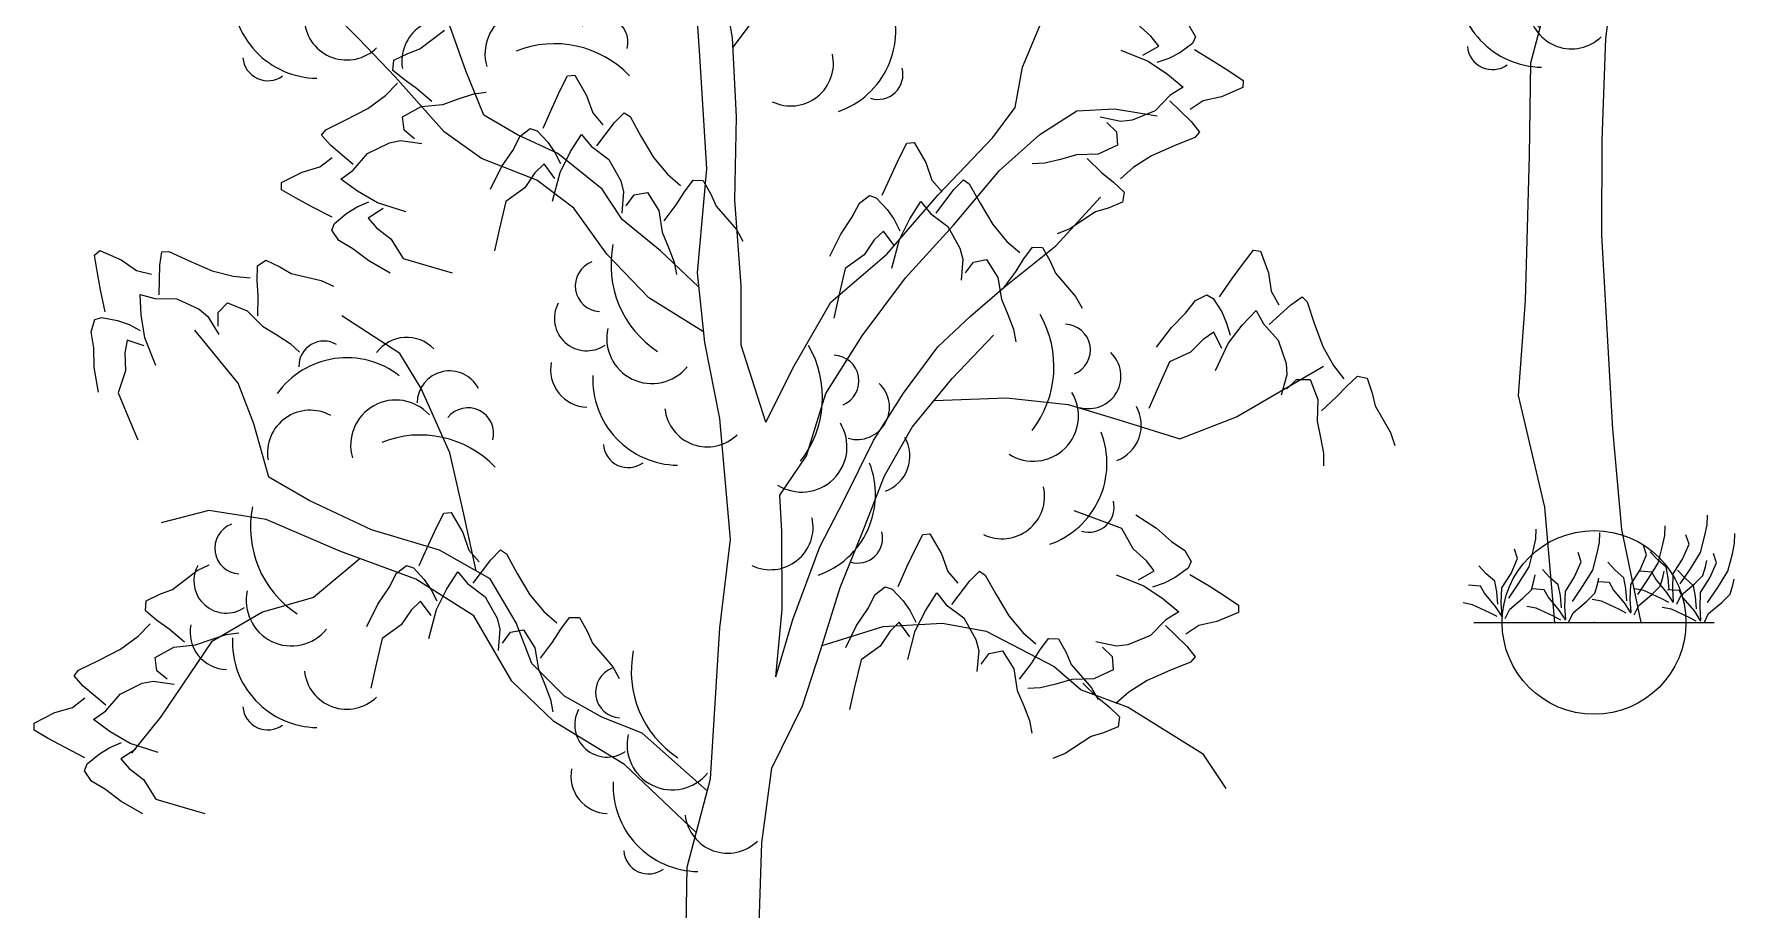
# Model space of a CAD drawing. Header units: millimetres. Extents: x 524954 to 526204, y 9523489 to 9524010.
# Drawn here: x 525717.576 to 525722.205, y 9523634.179 to 9523636.564 of the extents above; entities that cross this region are included whole.
import ezdxf

# ---------------------------------------------------------------- set-up
doc = ezdxf.new("R2010")
doc.units = ezdxf.units.MM
doc.header["$PDMODE"] = 32
doc.header["$PDSIZE"] = 0.5
doc.linetypes.add('ACAD_ISO12W100', pattern=[21, 12, -3, 0, -3, 0, -3])
for name, color, linetype in [('Arbre', 34, 'ACAD_ISO12W100'), ('TopoAlt', 3, 'Continuous'), ('TOPOJIS', 7, 'Continuous')]:
    doc.layers.add(name, color=color, linetype=linetype)
doc.styles.add('Simplex 1.0', font='Simplex.shx', dxfattribs={"width": 0.99, "height": 1})

# ---------------------------------------------------------------- blocks, each defined once
blk = doc.blocks.new('TCPOINT M')
at = {"color": 0}
blk.add_point((0, 0), dxfattribs=at)
at = {"layer": 'TopoAlt', "style": 'Simplex 1.0', "width": 0.99}
blk.add_attdef('ALT', (0.15, 0.15), '', height=1, dxfattribs=at)
blk = doc.blocks.new('v088')
at = {"linetype": 'Continuous'}
for p, q in [((-0.2742, 7.4626), (-0.3105, 8.0091)), ((-0.0959, 7.5596), (-0.1735, 7.9995)), ((-0.0934, 7.5087), (0.2621, 7.9837)), ((-2.1294, 7.5544), (-2.3581, 7.786)), ((1.4808, 7.3998), (1.617, 7.726)), ((-1.5474, 7.38), (-1.6531, 7.6763)), ((-1.9323, 7.3471), (-2.1294, 7.5544)), ((-0.0745, 7.1309), (-0.0959, 7.5596)), ((-0.2365, 6.8477), (-0.2742, 7.4626)), ((-1.6648, 7.048), (-1.9323, 7.3471)), ((-1.4491, 7.1395), (-1.5474, 7.38)), ((1.4418, 7.1813), (1.4808, 7.3998)), ((-1.2665, 7.0314), (-1.4491, 7.1395)), ((-0.0837, 6.6768), (-0.0745, 7.1309)), ((1.3209, 7.0171), (1.4418, 7.1813)), ((1.5755, 7.0348), (1.778, 7.1634)), ((1.778, 7.1634), (1.983, 7.1739)), ((1.983, 7.1739), (2.2139, 7.1352)), ((-1.4628, 6.9029), (-1.6648, 7.048)), ((-1.0467, 6.9303), (-1.2665, 7.0314)), ((1.0227, 6.7061), (1.3209, 7.0171)), ((1.3557, 6.8374), (1.5755, 7.0348)), ((-1.1618, 6.7848), (-1.4628, 6.9029)), ((-0.8063, 6.7363), (-1.0467, 6.9303)), ((-0.9597, 6.6336), (-1.1618, 6.7848)), ((-0.2869, 6.2807), (-0.2365, 6.8477)), ((1.107, 6.54), (1.3557, 6.8374)), ((-0.6972, 6.5707), (-0.8063, 6.7363)), ((-0.0491, 6.2111), (-0.0837, 6.6768)), ((0.7433, 6.3831), (1.0227, 6.7061)), ((1.6628, 6.4272), (1.906, 6.6935)), ((-0.7803, 6.3824), (-0.9597, 6.6336)), ((-0.4884, 6.4009), (-0.6972, 6.5707)), ((0.8455, 6.2546), (1.107, 6.54)), ((-0.2789, 6.2036), (-0.4884, 6.4009)), ((1.3814, 6.2037), (1.6628, 6.4272)), ((-0.5514, 6.1446), (-0.7803, 6.3824)), ((0.4379, 6.1217), (0.7433, 6.3831)), ((-0.2479, 5.9022), (-0.2869, 6.2807)), ((-0.0486, 5.8877), (-0.0491, 6.2111)), ((0.6096, 5.9388), (0.8455, 6.2546)), ((1.1982, 6.0444), (1.3814, 6.2037)), ((-0.2539, 5.9607), (-0.5514, 6.1446)), ((0.2399, 5.7756), (0.4379, 6.1217)), ((-1.9071, 5.8427), (-2.2223, 6.0475)), ((1.0213, 5.879), (1.1982, 6.0444)), ((-2.7868, 5.6812), (-3.0229, 5.9686)), ((0.4109, 5.6237), (0.6096, 5.9388)), ((1.0995, 5.7065), (1.3247, 5.9413)), ((-1.7911, 5.6523), (-1.9071, 5.8427)), ((-0.1646, 5.4873), (-0.2479, 5.9022)), ((0.0846, 5.4676), (-0.0486, 5.8877)), ((0.8338, 5.6263), (1.0213, 5.879)), ((0.0846, 5.4676), (0.2399, 5.7756)), ((2.6462, 5.4963), (3.1193, 5.7735)), ((-2.7013, 5.4591), (-2.7868, 5.6812)), ((-1.6346, 5.3011), (-1.7911, 5.6523)), ((0.8812, 5.4407), (1.0995, 5.7065)), ((0.3061, 5.2857), (0.4109, 5.6237)), ((0.6713, 5.3679), (0.8338, 5.6263)), ((1.0006, 5.5861), (1.394, 5.6007)), ((1.394, 5.6007), (1.7306, 5.5642)), ((1.7306, 5.5642), (1.9997, 5.4827)), ((-0.1073, 4.8293), (-0.1646, 5.4873)), ((1.9997, 5.4827), (2.3377, 5.3779)), ((2.3377, 5.3779), (2.6462, 5.4963)), ((-2.6206, 5.1685), (-2.7013, 5.4591)), ((0.7312, 5.1764), (0.8812, 5.4407)), ((-1.5592, 4.9668), (-1.6346, 5.3011)), ((0.1613, 5.0712), (0.3061, 5.2857)), ((0.5102, 5.0412), (0.6713, 5.3679)), ((-2.4003, 5.0425), (-2.6206, 5.1685)), ((0.6191, 4.888), (0.7312, 5.1764)), ((-2.0611, 4.8817), (-2.4003, 5.0425)), ((0.1717, 4.8724), (0.1613, 5.0712)), ((0.3786, 4.7897), (0.5102, 5.0412)), ((-2.9464, 4.9876), (-3.2062, 4.92)), ((-2.6344, 4.9381), (-2.9464, 4.9876)), ((-2.2328, 4.7662), (-2.6344, 4.9381)), ((-1.4917, 4.6586), (-1.5592, 4.9668)), ((-1.6919, 4.7713), (-2.0611, 4.8817)), ((-0.1657, 4.3492), (-0.1073, 4.8293)), ((0.1743, 4.4496), (0.1717, 4.8724)), ((0.489, 4.5681), (0.6191, 4.888)), ((-2.1227, 4.7254), (-2.3768, 4.5144)), ((-1.8192, 4.6131), (-2.2328, 4.7662)), ((-1.415, 4.6154), (-1.6919, 4.7713)), ((0.2314, 4.3948), (0.3786, 4.7897)), ((-1.5041, 4.4145), (-1.8192, 4.6131)), ((-1.2732, 4.3758), (-1.415, 4.6154)), ((0.3841, 4.2301), (0.489, 4.5681)), ((-2.3768, 4.5144), (-2.655, 4.434)), ((0.1384, 4.0819), (0.1743, 4.4496)), ((-2.655, 4.434), (-2.9315, 4.2727)), ((-1.2976, 4.0581), (-1.5041, 4.4145)), ((-1.1877, 4.1537), (-1.2732, 4.3758)), ((0.1384, 4.0819), (0.2314, 4.3948)), ((0.3911, 4.2526), (0.7235, 4.3553)), ((0.7235, 4.3553), (1.0465, 4.3745)), ((1.0465, 4.3745), (1.2838, 4.3297)), ((-2.9315, 4.2727), (-3.209, 3.8627)), ((-0.2169, 3.5272), (-0.1657, 4.3492)), ((1.2838, 4.3297), (1.6547, 4.1385)), ((0.2848, 3.9233), (0.3841, 4.2301)), ((-1.0099, 3.9771), (-1.1877, 4.1537)), ((1.6547, 4.1385), (1.8004, 4.0109)), ((-1.0692, 3.839), (-1.2976, 4.0581)), ((1.8004, 4.0109), (2.0573, 3.9168)), ((-0.8085, 3.8631), (-1.0099, 3.9771)), ((0.1177, 3.584), (0.2848, 3.9233)), ((2.0573, 3.9168), (2.4606, 3.664)), ((-3.209, 3.8627), (-3.3666, 3.6666)), ((-0.6849, 3.6045), (-1.0692, 3.839)), ((-0.589, 3.7744), (-0.8085, 3.8631)), ((-0.2343, 3.4611), (-0.589, 3.7744)), ((2.4606, 3.664), (2.589, 3.4739)), ((-0.2941, 3.234), (-0.6849, 3.6045)), ((-0.3436, 3.0457), (-0.2169, 3.5272)), ((0.064, 3.1786), (0.1177, 3.584)), ((0.0445, 2.6247), (0.064, 3.1786)), ((-0.3518, 2.5418), (-0.3436, 3.0457)), ((0.0429, 2.1085), (0.0445, 2.6247)), ((-0.3726, 1.7516), (-0.3518, 2.5418)), ((0.1022, 1.0525), (0.0429, 2.1085)), ((-0.4115, 1.2346), (-0.3726, 1.7516)), ((-0.2683, 0.6281), (-0.4115, 1.2346)), ((0.151, 0.5063), (0.1022, 1.0525)), ((-0.2127, 0), (-0.2683, 0.6281)), ((0.2565, 0), (0.151, 0.5063)), ((-0.6539, 0), (0.6539, 0))]:
    blk.add_line(p, q, dxfattribs=at)
at = {"color": 3, "linetype": 'Continuous'}
for p, q in [((-1.7972, 7.4997), (-1.6632, 7.6026)), ((2.1809, 7.5696), (2.1075, 7.6343)), ((2.3894, 7.6252), (2.424, 7.5657)), ((-1.8638, 7.4754), (-1.7972, 7.4997)), ((2.1373, 7.4666), (2.223, 7.5144)), ((2.223, 7.5144), (2.1809, 7.5696)), ((2.407, 7.5299), (2.337, 7.4793)), ((2.424, 7.5657), (2.407, 7.5299)), ((-1.9448, 7.3833), (-1.9404, 7.4382)), ((-1.9404, 7.4382), (-1.8638, 7.4754)), ((2.0162, 7.4937), (2.1664, 7.4338)), ((2.1664, 7.4338), (2.2711, 7.3633)), ((2.2772, 7.4485), (2.2132, 7.4252)), ((2.337, 7.4793), (2.2772, 7.4485)), ((2.4169, 7.4959), (2.521, 7.4331)), ((2.521, 7.4331), (2.6094, 7.377)), ((-1.985, 7.2461), (-1.9201, 7.3129)), ((-1.8839, 7.3331), (-1.9448, 7.3833)), ((-1.8154, 7.2839), (-1.8839, 7.3331)), ((-1.0336, 7.2746), (-0.9936, 7.3527)), ((-0.9936, 7.3527), (-0.9551, 7.3561)), ((-0.9551, 7.3561), (-0.8913, 7.2468)), ((2.2711, 7.3633), (2.3565, 7.2916)), ((2.6094, 7.377), (2.6819, 7.3276)), ((2.6819, 7.3276), (2.6805, 7.289)), ((-2.0805, 7.1754), (-1.985, 7.2461)), ((-1.7325, 7.2133), (-1.8154, 7.2839)), ((-1.6722, 7.1979), (-1.587, 7.2285)), ((-1.587, 7.2285), (-1.5051, 7.2548)), ((-1.5051, 7.2548), (-1.4365, 7.2638)), ((-1.0783, 7.18), (-1.0336, 7.2746)), ((-0.8913, 7.2468), (-0.8575, 7.1514)), ((2.286, 7.2486), (2.2028, 7.1624)), ((2.3565, 7.2916), (2.286, 7.2486)), ((2.5641, 7.2392), (2.4653, 7.2176)), ((2.6805, 7.289), (2.5641, 7.2392)), ((-2.2004, 7.1132), (-2.0805, 7.1754)), ((-1.8923, 7.1303), (-1.791, 7.1862)), ((-1.8828, 7.0578), (-1.8923, 7.1303)), ((-1.791, 7.1862), (-1.6722, 7.1979)), ((-1.1277, 7.0688), (-1.0783, 7.18)), ((-0.8575, 7.1514), (-0.8023, 7.0875)), ((-0.7381, 7.0997), (-0.6855, 7.1528)), ((-0.6855, 7.1528), (-0.654, 7.1313)), ((-0.654, 7.1313), (-0.5947, 7.0251)), ((2.0176, 7.1045), (1.9044, 7.1282)), ((2.2028, 7.1624), (2.0788, 7.1122)), ((2.2841, 7.2177), (2.3991, 7.1055)), ((2.4653, 7.2176), (2.395, 7.1707)), ((-2.333, 7.0298), (-2.3098, 7.06)), ((-2.3098, 7.06), (-2.2004, 7.1132)), ((-1.8262, 7.0109), (-1.8828, 7.0578)), ((-1.2526, 7.0255), (-1.1978, 7.0672)), ((-1.1978, 7.0672), (-1.1602, 7.0548)), ((-1.1602, 7.0548), (-1.1012, 6.9916)), ((-0.8351, 6.9716), (-0.7381, 7.0997)), ((1.9408, 7.0996), (1.9941, 7.049)), ((1.9941, 7.049), (1.9988, 6.9761)), ((2.0788, 7.1122), (2.0176, 7.1045)), ((2.3991, 7.1055), (2.4452, 7.0467)), ((2.4452, 7.0467), (2.4201, 7.0181)), ((-2.283, 6.9743), (-2.333, 7.0298)), ((-2.1607, 6.8701), (-2.283, 6.9743)), ((-2.0833, 6.9307), (-1.963, 6.9891)), ((-1.963, 6.9891), (-1.9025, 7.0009)), ((-1.9025, 7.0009), (-1.7879, 6.9849)), ((-1.3538, 6.8575), (-1.2925, 6.9474)), ((-1.2925, 6.9474), (-1.2526, 7.0255)), ((-1.1012, 6.9916), (-1.0633, 6.9361)), ((-0.978, 6.9406), (-0.9175, 7.0343)), ((-0.9175, 7.0343), (-0.8661, 6.9697)), ((-0.8661, 6.9697), (-0.7702, 6.8978)), ((-0.5947, 7.0251), (-0.5257, 6.909)), ((0.8128, 6.9092), (0.8527, 6.9872)), ((0.8527, 6.9872), (0.8913, 6.9906)), ((0.8913, 6.9906), (0.9551, 6.8814)), ((1.9988, 6.9761), (1.8939, 6.9271)), ((2.3073, 6.9725), (2.1835, 6.9184)), ((2.4201, 7.0181), (2.3073, 6.9725)), ((-2.4387, 6.8298), (-2.3415, 6.858)), ((-2.3415, 6.858), (-2.2745, 6.9095)), ((-2.1606, 6.8391), (-2.0833, 6.9307)), ((-1.413, 6.7366), (-1.3538, 6.8575)), ((-1.122, 6.8741), (-1.1715, 6.8255)), ((-1.0639, 6.7951), (-1.122, 6.8741)), ((-1.0633, 6.9361), (-1.0322, 6.8755)), ((-1.0349, 6.828), (-0.978, 6.9406)), ((-0.7702, 6.8978), (-0.705, 6.781)), ((-0.5257, 6.909), (-0.4496, 6.8178)), ((0.7681, 6.8145), (0.8128, 6.9092)), ((0.9551, 6.8814), (0.9888, 6.786)), ((1.6041, 6.8779), (1.535, 6.8736)), ((1.6876, 6.8986), (1.6041, 6.8779)), ((1.7747, 6.9234), (1.6876, 6.8986)), ((1.8939, 6.9271), (1.7747, 6.9234)), ((1.8337, 6.904), (1.9118, 6.828)), ((2.0835, 6.8543), (2.0142, 6.7921)), ((2.1835, 6.9184), (2.0835, 6.8543)), ((-2.5514, 6.7723), (-2.4387, 6.8298)), ((-2.5502, 6.7337), (-2.5514, 6.7723)), ((-2.228, 6.7914), (-2.1606, 6.8391)), ((-2.1379, 6.7256), (-2.228, 6.7914)), ((-1.1715, 6.8255), (-1.2266, 6.7446)), ((-1.0757, 6.6715), (-1.0349, 6.828)), ((-0.705, 6.781), (-0.6897, 6.7213)), ((-0.4496, 6.8178), (-0.3793, 6.7567)), ((-0.357, 6.7218), (-0.3104, 6.7855)), ((-0.3104, 6.7855), (-0.2553, 6.7842)), ((-0.2553, 6.7842), (-0.2138, 6.7099)), ((0.7187, 6.7034), (0.7681, 6.8145)), ((0.9888, 6.786), (1.0441, 6.7221)), ((1.1083, 6.7343), (1.1609, 6.7873)), ((1.1609, 6.7873), (1.1923, 6.7659)), ((1.1923, 6.7659), (1.2517, 6.6597)), ((1.9118, 6.828), (1.9768, 6.7743)), ((1.9768, 6.7743), (2.0342, 6.7201)), ((-2.4746, 6.6893), (-2.5502, 6.7337)), ((-2.3827, 6.6392), (-2.4746, 6.6893)), ((-2.1384, 6.6402), (-2.076, 6.6678)), ((-2.0288, 6.6624), (-2.1379, 6.7256)), ((-1.3299, 6.6702), (-1.3669, 6.5144)), ((-1.2266, 6.7446), (-1.3299, 6.6702)), ((-0.6897, 6.7213), (-0.6991, 6.6059)), ((-0.6753, 6.6457), (-0.6318, 6.7049)), ((-0.6318, 6.7049), (-0.56, 6.7185)), ((-0.56, 6.7185), (-0.4983, 6.6206)), ((-0.4022, 6.6506), (-0.357, 6.7218)), ((-0.2138, 6.7099), (-0.1857, 6.6447)), ((0.5938, 6.6601), (0.6485, 6.7018)), ((0.6485, 6.7018), (0.6861, 6.6893)), ((0.6861, 6.6893), (0.7451, 6.6262)), ((0.8684, 6.5752), (0.9289, 6.6689)), ((0.9289, 6.6689), (0.9803, 6.6043)), ((1.0112, 6.6062), (1.1083, 6.7343)), ((2.0261, 6.6656), (1.9472, 6.6337)), ((2.0342, 6.7201), (2.0261, 6.6656)), ((-2.2745, 6.5836), (-2.3827, 6.6392)), ((-2.2624, 6.5503), (-2.1959, 6.6055)), ((-2.1959, 6.6055), (-2.1384, 6.6402)), ((-1.9976, 6.6315), (-2.0798, 6.5781)), ((-2.0798, 6.5781), (-2.0342, 6.5259)), ((-1.8748, 6.6127), (-2.0288, 6.6624)), ((-0.4983, 6.6206), (-0.4798, 6.5027)), ((-0.4679, 6.5637), (-0.4022, 6.6506)), ((-0.1857, 6.6447), (-0.0753, 6.5169)), ((0.4926, 6.4921), (0.5538, 6.582)), ((0.5538, 6.582), (0.5938, 6.6601)), ((0.7451, 6.6262), (0.7831, 6.5707)), ((0.8114, 6.4626), (0.8684, 6.5752)), ((0.9803, 6.6043), (1.0762, 6.5324)), ((1.2517, 6.6597), (1.3207, 6.5436)), ((1.879, 6.6139), (1.7385, 6.5203)), ((1.9472, 6.6337), (1.879, 6.6139)), ((-2.2769, 6.5134), (-2.2624, 6.5503)), ((-2.2384, 6.4564), (-2.2769, 6.5134)), ((-2.0342, 6.5259), (-1.9565, 6.4662)), ((-1.3669, 6.5144), (-1.3922, 6.3999)), ((-0.4798, 6.5027), (-0.4444, 6.4194)), ((-0.0753, 6.5169), (-0.0397, 6.4532)), ((0.4333, 6.3712), (0.4926, 6.4921)), ((0.7244, 6.5087), (0.6749, 6.4601)), ((0.7824, 6.4297), (0.7244, 6.5087)), ((0.7831, 6.5707), (0.8142, 6.5101)), ((1.0762, 6.5324), (1.1414, 6.4156)), ((1.3207, 6.5436), (1.3968, 6.4523)), ((1.7385, 6.5203), (1.6708, 6.4929)), ((-3.5682, 6.3771), (-3.539, 6.4025)), ((-3.539, 6.4025), (-3.4232, 6.3514)), ((-3.2129, 6.3221), (-3.2014, 6.3959)), ((-3.2014, 6.3959), (-3.1633, 6.397)), ((-3.1633, 6.397), (-3.053, 6.3458)), ((-2.1628, 6.412), (-2.2384, 6.4564)), ((-2.0765, 6.3457), (-2.1628, 6.412)), ((-1.9565, 6.4662), (-1.8881, 6.3588)), ((-0.4444, 6.4194), (-0.4135, 6.3391)), ((0.6749, 6.4601), (0.6198, 6.3792)), ((0.7707, 6.306), (0.8114, 6.4626)), ((1.1414, 6.4156), (1.1567, 6.3559)), ((1.3968, 6.4523), (1.4671, 6.3913)), ((1.4894, 6.3564), (1.536, 6.4201)), ((1.536, 6.4201), (1.5911, 6.4188)), ((1.5911, 6.4188), (1.6326, 6.3444)), ((2.6849, 6.3343), (2.7388, 6.4036)), ((2.7388, 6.4036), (2.7772, 6.3997)), ((2.7772, 6.3997), (2.8196, 6.2805)), ((-3.5548, 6.2904), (-3.5682, 6.3771)), ((-3.4232, 6.3514), (-3.3399, 6.2939)), ((-3.2164, 6.1615), (-3.2129, 6.3221)), ((-3.053, 6.3458), (-2.929, 6.2922)), ((-2.6826, 6.2395), (-2.6821, 6.3185)), ((-2.6821, 6.3185), (-2.6368, 6.3497)), ((-2.6368, 6.3497), (-2.5596, 6.3138)), ((-2.5596, 6.3138), (-2.4986, 6.2775)), ((-1.9592, 6.2797), (-2.0765, 6.3457)), ((-1.8881, 6.3588), (-1.7347, 6.313)), ((-1.7347, 6.313), (-1.6219, 6.2812)), ((-0.4135, 6.3391), (-0.4006, 6.2711)), ((0.5164, 6.3047), (0.4795, 6.1489)), ((0.6198, 6.3792), (0.5164, 6.3047)), ((1.1567, 6.3559), (1.1472, 6.2405)), ((1.171, 6.2803), (1.2146, 6.3394)), ((1.2146, 6.3394), (1.2864, 6.3531)), ((1.2864, 6.3531), (1.3481, 6.2552)), ((1.4442, 6.2852), (1.4894, 6.3564)), ((1.6326, 6.3444), (1.6606, 6.2793)), ((2.6234, 6.2497), (2.6849, 6.3343)), ((-3.5355, 6.1876), (-3.5548, 6.2904)), ((-3.3399, 6.2939), (-3.2577, 6.2746)), ((-2.929, 6.2922), (-2.8139, 6.2629)), ((-2.8139, 6.2629), (-2.7211, 6.2547)), ((-2.6774, 6.1553), (-2.6826, 6.2395)), ((-2.4986, 6.2775), (-2.3343, 6.2387)), ((-2.3343, 6.2387), (-2.2681, 6.208)), ((1.3481, 6.2552), (1.3665, 6.1373)), ((1.3784, 6.1983), (1.4442, 6.2852)), ((1.6606, 6.2793), (1.771, 6.1515)), ((2.5541, 6.1497), (2.6234, 6.2497)), ((2.8196, 6.2805), (2.8349, 6.1805)), ((-3.5103, 6.0686), (-3.5355, 6.1876)), ((-3.3198, 6.1639), (-3.2403, 6.1417)), ((-3.3139, 6.0525), (-3.3198, 6.1639)), ((-3.2403, 6.1417), (-3.1205, 6.1398)), ((-3.1205, 6.1398), (-2.9991, 6.0834)), ((-2.8952, 6.0647), (-2.845, 6.1178)), ((-2.845, 6.1178), (-2.7377, 6.0747)), ((-2.6797, 6.0464), (-2.6774, 6.1553)), ((0.4795, 6.1489), (0.4542, 6.0345)), ((1.3665, 6.1373), (1.4019, 6.054)), ((1.771, 6.1515), (1.8066, 6.0878)), ((2.3695, 6.0612), (2.4234, 6.1305)), ((2.4234, 6.1305), (2.4849, 6.1612)), ((2.4849, 6.1612), (2.5195, 6.142)), ((2.5195, 6.142), (2.5657, 6.0689)), ((2.8349, 6.1805), (2.8773, 6.1074)), ((2.9427, 6.1074), (3.0042, 6.1497)), ((3.0042, 6.1497), (3.0311, 6.1228)), ((3.0311, 6.1228), (3.0696, 6.0074)), ((-3.5861, 5.9603), (-3.5662, 6.0262)), ((-3.5662, 6.0262), (-3.5284, 6.0381)), ((-3.5284, 6.0381), (-3.4436, 6.0215)), ((-3.4436, 6.0215), (-3.3804, 5.9989)), ((-3.294, 5.9279), (-3.3139, 6.0525)), ((-2.9991, 6.0834), (-2.9517, 6.044)), ((-2.9517, 6.044), (-2.8917, 5.945)), ((-2.8958, 5.9912), (-2.8952, 6.0647)), ((-2.7377, 6.0747), (-2.6536, 5.99)), ((1.4019, 6.054), (1.4328, 5.9737)), ((2.2926, 5.9843), (2.3695, 6.0612)), ((2.5657, 6.0689), (2.5926, 6.0074)), ((2.6772, 5.9958), (2.7542, 6.0766)), ((2.7542, 6.0766), (2.7926, 6.0035)), ((2.8234, 5.9997), (2.9427, 6.1074)), ((-3.5727, 5.8736), (-3.5861, 5.9603)), ((-3.3804, 5.9989), (-3.3196, 5.968)), ((-3.2352, 5.7773), (-3.294, 5.9279)), ((-2.6536, 5.99), (-2.576, 5.9433)), ((-2.576, 5.9433), (-2.5039, 5.8964)), ((1.4328, 5.9737), (1.4458, 5.9057)), ((2.2118, 5.8766), (2.2926, 5.9843)), ((2.5234, 5.9574), (2.4657, 5.9189)), ((2.5657, 5.8689), (2.5234, 5.9574)), ((2.5926, 6.0074), (2.6118, 5.942)), ((2.6003, 5.8958), (2.6772, 5.9958)), ((2.7926, 6.0035), (2.8734, 5.9151)), ((3.0696, 6.0074), (3.1158, 5.8804)), ((-3.5695, 5.7648), (-3.5727, 5.8736)), ((-3.3915, 5.9142), (-3.4031, 5.8459)), ((-3.4031, 5.8459), (-3.4003, 5.748)), ((-3.2981, 5.8843), (-3.3915, 5.9142)), ((-2.5039, 5.8964), (-2.4536, 5.8489)), ((2.3964, 5.8497), (2.281, 5.7958)), ((2.4657, 5.9189), (2.3964, 5.8497)), ((2.5311, 5.7497), (2.6003, 5.8958)), ((2.8734, 5.9151), (2.9157, 5.7881)), ((3.1158, 5.8804), (3.1734, 5.7766)), ((-3.5466, 5.6322), (-3.5695, 5.7648)), ((-3.4003, 5.748), (-3.4403, 5.6271)), ((2.281, 5.7958), (2.2156, 5.6496)), ((2.9157, 5.7881), (2.9196, 5.7266)), ((3.1734, 5.7766), (3.2311, 5.7035)), ((2.2156, 5.6496), (2.1695, 5.5419)), ((2.9196, 5.7266), (2.8888, 5.615)), ((2.9196, 5.6496), (2.9734, 5.6996)), ((2.9734, 5.6996), (3.0465, 5.6996)), ((3.0465, 5.6996), (3.0888, 5.5919)), ((3.1888, 5.6035), (3.2465, 5.665)), ((3.2465, 5.665), (3.3042, 5.7189)), ((3.3042, 5.7189), (3.3581, 5.7073)), ((3.3581, 5.7073), (3.385, 5.6266)), ((-3.4403, 5.6271), (-3.3789, 5.4792)), ((3.0888, 5.5919), (3.085, 5.4727)), ((3.1081, 5.5304), (3.1888, 5.6035)), ((3.385, 5.6266), (3.4004, 5.5573)), ((3.4004, 5.5573), (3.485, 5.4112)), ((-3.3789, 5.4792), (-3.3323, 5.3717)), ((3.085, 5.4727), (3.1042, 5.3842)), ((3.1042, 5.3842), (3.1196, 5.2996)), ((3.485, 5.4112), (3.5081, 5.3419)), ((3.1196, 5.2996), (3.1196, 5.2304)), ((-1.7068, 4.8945), (-1.6668, 4.9726)), ((-1.6668, 4.9726), (-1.6283, 4.976)), ((-1.6283, 4.976), (-1.5645, 4.8667)), ((1.8724, 4.9461), (1.762, 4.9854)), ((2.0224, 4.89), (1.8724, 4.9461)), ((2.0987, 4.9642), (2.2113, 4.8904)), ((-1.7514, 4.7999), (-1.7068, 4.8945)), ((-1.5645, 4.8667), (-1.5307, 4.7714)), ((0.8993, 4.7791), (0.9393, 4.8572)), ((0.9393, 4.8572), (0.9778, 4.8606)), ((0.9778, 4.8606), (1.0416, 4.7513)), ((2.0834, 4.7783), (2.0224, 4.89)), ((2.2113, 4.8904), (2.2929, 4.8185)), ((2.2929, 4.8185), (2.3654, 4.7691)), ((-1.8008, 4.6887), (-1.7514, 4.7999)), ((-1.5307, 4.7714), (-1.4755, 4.7074)), ((-1.4112, 4.7196), (-1.3587, 4.7727)), ((-1.3587, 4.7727), (-1.3272, 4.7513)), ((-1.3272, 4.7513), (-1.2679, 4.6451)), ((0.8546, 4.6845), (0.8993, 4.7791)), ((1.0416, 4.7513), (1.0754, 4.656)), ((2.1569, 4.7135), (2.0834, 4.7783)), ((2.3654, 4.7691), (2.4, 4.7096)), ((-3.1435, 4.5571), (-3.0095, 4.66)), ((-3.0095, 4.66), (-2.9439, 4.6918)), ((-1.9657, 4.5674), (-1.9257, 4.6454)), ((-1.9257, 4.6454), (-1.871, 4.6871)), ((-1.871, 4.6871), (-1.8334, 4.6747)), ((-1.8334, 4.6747), (-1.7744, 4.6115)), ((-1.6512, 4.5605), (-1.5907, 4.6542)), ((-1.5907, 4.6542), (-1.5392, 4.5896)), ((-1.5083, 4.5916), (-1.4112, 4.7196)), ((-1.2679, 4.6451), (-1.1988, 4.529)), ((0.8053, 4.5733), (0.8546, 4.6845)), ((1.0754, 4.656), (1.1306, 4.592)), ((1.1948, 4.6042), (1.2474, 4.6573)), ((1.2474, 4.6573), (1.2789, 4.6359)), ((1.2789, 4.6359), (1.3382, 4.5297)), ((1.9921, 4.6376), (2.1424, 4.5777)), ((2.1133, 4.6106), (2.1989, 4.6584)), ((2.1989, 4.6584), (2.1569, 4.7135)), ((2.383, 4.6739), (2.3129, 4.6232)), ((2.4, 4.7096), (2.383, 4.6739)), ((2.3928, 4.6398), (2.497, 4.577)), ((-3.2101, 4.5328), (-3.1435, 4.5571)), ((-2.0269, 4.4774), (-1.9657, 4.5674)), ((-1.7744, 4.6115), (-1.7365, 4.5561)), ((-1.7365, 4.5561), (-1.7054, 4.4954)), ((-1.7081, 4.4479), (-1.6512, 4.5605)), ((-1.5392, 4.5896), (-1.4434, 4.5178)), ((0.6804, 4.53), (0.7351, 4.5718)), ((0.7351, 4.5718), (0.7727, 4.5593)), ((0.7727, 4.5593), (0.8317, 4.4961)), ((0.9549, 4.4451), (1.0154, 4.5388)), ((1.0154, 4.5388), (1.0668, 4.4742)), ((1.0978, 4.4762), (1.1948, 4.6042)), ((2.1424, 4.5777), (2.247, 4.5072)), ((2.2532, 4.5924), (2.1892, 4.5691)), ((2.3129, 4.6232), (2.2532, 4.5924)), ((2.497, 4.577), (2.5853, 4.5209)), ((-3.2911, 4.4407), (-3.2867, 4.4956)), ((-3.2867, 4.4956), (-3.2101, 4.5328)), ((-2.0862, 4.3565), (-2.0269, 4.4774)), ((-1.8447, 4.4455), (-1.8998, 4.3645)), ((-1.7952, 4.494), (-1.8447, 4.4455)), ((-1.7371, 4.415), (-1.7952, 4.494)), ((-1.7488, 4.2914), (-1.7081, 4.4479)), ((-1.4434, 4.5178), (-1.3781, 4.401)), ((-1.1988, 4.529), (-1.1228, 4.4377)), ((0.5791, 4.362), (0.6404, 4.452)), ((0.6404, 4.452), (0.6804, 4.53)), ((0.8317, 4.4961), (0.8696, 4.4407)), ((0.898, 4.3325), (0.9549, 4.4451)), ((1.0668, 4.4742), (1.1627, 4.4024)), ((1.3382, 4.5297), (1.4072, 4.4136)), ((2.247, 4.5072), (2.3325, 4.4356)), ((2.5853, 4.5209), (2.6578, 4.4715)), ((2.6578, 4.4715), (2.6564, 4.4329)), ((-3.3314, 4.3035), (-3.2664, 4.3702)), ((-3.2303, 4.3905), (-3.2911, 4.4407)), ((-3.1617, 4.3413), (-3.2303, 4.3905)), ((-1.8998, 4.3645), (-2.0031, 4.2901)), ((-1.3781, 4.401), (-1.3629, 4.3412)), ((-1.1228, 4.4377), (-1.0524, 4.3767)), ((-1.0302, 4.3418), (-0.9835, 4.4054)), ((-0.9835, 4.4054), (-0.9285, 4.4041)), ((-0.9285, 4.4041), (-0.8869, 4.3298)), ((0.5199, 4.2411), (0.5791, 4.362)), ((0.8109, 4.3786), (0.7614, 4.3301)), ((0.869, 4.2996), (0.8109, 4.3786)), ((0.8696, 4.4407), (0.9007, 4.38)), ((1.1627, 4.4024), (1.228, 4.2856)), ((1.4072, 4.4136), (1.4833, 4.3223)), ((2.262, 4.3926), (2.1788, 4.3064)), ((2.2601, 4.3616), (2.3751, 4.2494)), ((2.3325, 4.4356), (2.262, 4.3926)), ((2.4412, 4.3615), (2.371, 4.3146)), ((2.5401, 4.3831), (2.4412, 4.3615)), ((2.6564, 4.4329), (2.5401, 4.3831)), ((-3.4268, 4.2328), (-3.3314, 4.3035)), ((-3.0788, 4.2707), (-3.1617, 4.3413)), ((-3.0186, 4.2553), (-2.9333, 4.2859)), ((-2.9333, 4.2859), (-2.8514, 4.3121)), ((-2.8514, 4.3121), (-2.7828, 4.3211)), ((-2.0031, 4.2901), (-2.0401, 4.1343)), ((-1.3629, 4.3412), (-1.3723, 4.2259)), ((-1.3485, 4.2656), (-1.3049, 4.3248)), ((-1.3049, 4.3248), (-1.2331, 4.3384)), ((-1.2331, 4.3384), (-1.1715, 4.2405)), ((-1.1411, 4.1837), (-1.0754, 4.2705)), ((-1.0754, 4.2705), (-1.0302, 4.3418)), ((-0.8869, 4.3298), (-0.8589, 4.2646)), ((-0.8589, 4.2646), (-0.7485, 4.1368)), ((0.7614, 4.3301), (0.7063, 4.2491)), ((0.8572, 4.176), (0.898, 4.3325)), ((1.228, 4.2856), (1.2432, 4.2258)), ((1.4833, 4.3223), (1.5536, 4.2613)), ((1.5759, 4.2264), (1.6226, 4.29)), ((1.6226, 4.29), (1.6776, 4.2887)), ((1.6776, 4.2887), (1.7191, 4.2144)), ((1.9936, 4.2484), (1.8803, 4.2721)), ((2.1788, 4.3064), (2.0548, 4.2561)), ((-3.6561, 4.1174), (-3.5467, 4.1705)), ((-3.5467, 4.1705), (-3.4268, 4.2328)), ((-3.2386, 4.1877), (-3.1373, 4.2436)), ((-3.2291, 4.1152), (-3.2386, 4.1877)), ((-3.1373, 4.2436), (-3.0186, 4.2553)), ((-1.1715, 4.2405), (-1.153, 4.1227)), ((0.603, 4.1747), (0.566, 4.0189)), ((0.7063, 4.2491), (0.603, 4.1747)), ((1.2432, 4.2258), (1.2338, 4.1105)), ((1.2576, 4.1502), (1.3011, 4.2094)), ((1.3011, 4.2094), (1.373, 4.223)), ((1.373, 4.223), (1.4346, 4.1251)), ((1.5307, 4.1551), (1.5759, 4.2264)), ((1.7191, 4.2144), (1.7472, 4.1493)), ((1.9168, 4.2436), (1.9701, 4.193)), ((1.9701, 4.193), (1.9747, 4.12)), ((2.0548, 4.2561), (1.9936, 4.2484)), ((2.3751, 4.2494), (2.4212, 4.1906)), ((2.4212, 4.1906), (2.396, 4.1621)), ((-3.6793, 4.0872), (-3.6561, 4.1174)), ((-3.6294, 4.0317), (-3.6793, 4.0872)), ((-3.1725, 4.0683), (-3.2291, 4.1152)), ((-2.0401, 4.1343), (-2.0653, 4.0199)), ((-1.153, 4.1227), (-1.1176, 4.0393)), ((-0.7485, 4.1368), (-0.7129, 4.0731)), ((1.4346, 4.1251), (1.4531, 4.0073)), ((1.465, 4.0683), (1.5307, 4.1551)), ((1.7472, 4.1493), (1.8576, 4.0214)), ((1.9747, 4.12), (1.8699, 4.071)), ((2.2833, 4.1164), (2.1595, 4.0623)), ((2.396, 4.1621), (2.2833, 4.1164)), ((-3.5071, 3.9275), (-3.6294, 4.0317)), ((-3.5069, 3.8964), (-3.4297, 3.988)), ((-3.4297, 3.988), (-3.3093, 4.0465)), ((-3.3093, 4.0465), (-3.2488, 4.0583)), ((-3.2488, 4.0583), (-3.1342, 4.0423)), ((-1.1176, 4.0393), (-1.0867, 3.9591)), ((0.566, 4.0189), (0.5407, 3.9045)), ((1.4531, 4.0073), (1.4885, 3.9239)), ((1.5801, 4.0219), (1.511, 4.0175)), ((1.6636, 4.0426), (1.5801, 4.0219)), ((1.7506, 4.0673), (1.6636, 4.0426)), ((1.8699, 4.071), (1.7506, 4.0673)), ((1.8097, 4.0479), (1.8877, 3.9719)), ((1.8576, 4.0214), (1.8932, 3.9577)), ((2.0595, 3.9982), (1.9902, 3.936)), ((2.1595, 4.0623), (2.0595, 3.9982)), ((-3.785, 3.8871), (-3.6878, 3.9154)), ((-3.6878, 3.9154), (-3.6208, 3.9668)), ((-3.5743, 3.8488), (-3.5069, 3.8964)), ((-1.0867, 3.9591), (-1.0738, 3.891)), ((1.4885, 3.9239), (1.5194, 3.8437)), ((1.8877, 3.9719), (1.9528, 3.9182)), ((1.9528, 3.9182), (2.0102, 3.864)), ((-3.8977, 3.8297), (-3.785, 3.8871)), ((-3.8965, 3.791), (-3.8977, 3.8297)), ((-3.4842, 3.783), (-3.5743, 3.8488)), ((1.5194, 3.8437), (1.5323, 3.7756)), ((2.002, 3.8096), (1.9231, 3.7776)), ((2.0102, 3.864), (2.002, 3.8096)), ((-3.8209, 3.7466), (-3.8965, 3.791)), ((-3.729, 3.6966), (-3.8209, 3.7466)), ((-3.4847, 3.6976), (-3.4223, 3.7252)), ((-3.3751, 3.7197), (-3.4842, 3.783)), ((-3.2212, 3.6701), (-3.3751, 3.7197)), ((1.855, 3.7579), (1.7144, 3.6642)), ((1.9231, 3.7776), (1.855, 3.7579)), ((-3.6208, 3.641), (-3.729, 3.6966)), ((-3.6087, 3.6076), (-3.5422, 3.6629)), ((-3.5422, 3.6629), (-3.4847, 3.6976)), ((-3.3439, 3.6889), (-3.4261, 3.6355)), ((-3.4261, 3.6355), (-3.3805, 3.5833)), ((1.7144, 3.6642), (1.6468, 3.6368)), ((-3.6232, 3.5708), (-3.6087, 3.6076)), ((-3.5847, 3.5138), (-3.6232, 3.5708)), ((-3.3805, 3.5833), (-3.3028, 3.5236)), ((-3.3028, 3.5236), (-3.2344, 3.4162)), ((-3.5091, 3.4694), (-3.5847, 3.5138)), ((-3.4228, 3.4031), (-3.5091, 3.4694)), ((-3.3055, 3.337), (-3.4228, 3.4031)), ((-3.2344, 3.4162), (-3.081, 3.3703)), ((-3.081, 3.3703), (-2.9682, 3.3386)), ((0.6155, 0.5313), (0.6179, 0.5842)), ((-0.3173, 0.4544), (-0.3149, 0.5073)), ((0.0288, 0.4351), (0.0313, 0.488)), ((0.3726, 0.4159), (0.3847, 0.4736)), ((0.3847, 0.4736), (0.3871, 0.5265)), ((0.5169, 0.4255), (0.5001, 0.476)), ((0.5794, 0.3798), (0.6034, 0.4736)), ((0.6034, 0.4736), (0.6155, 0.5313)), ((0.7645, 0.4303), (0.7669, 0.4832)), ((-0.4159, 0.3486), (-0.4327, 0.3991)), ((-0.3534, 0.3029), (-0.3294, 0.3967)), ((-0.3294, 0.3967), (-0.3173, 0.4544)), ((-0.0697, 0.3294), (-0.0865, 0.3798)), ((-0.0072, 0.2837), (0.0168, 0.3774)), ((0.0168, 0.3774), (0.0288, 0.4351)), ((0.2861, 0.3678), (0.2693, 0.4183)), ((0.3462, 0.3414), (0.3053, 0.3847)), ((0.3486, 0.3221), (0.3726, 0.4159)), ((0.4808, 0.3438), (0.5169, 0.4255)), ((0.5241, 0.2909), (0.5794, 0.3798)), ((0.6659, 0.3246), (0.6491, 0.375)), ((0.7285, 0.2789), (0.7525, 0.3726)), ((0.7525, 0.3726), (0.7645, 0.4303)), ((-0.5866, 0.2645), (-0.6275, 0.3077)), ((-0.452, 0.2669), (-0.4159, 0.3486)), ((-0.4087, 0.214), (-0.3534, 0.3029)), ((-0.2404, 0.2452), (-0.2813, 0.2885)), ((-0.1058, 0.2476), (-0.0697, 0.3294)), ((-0.0625, 0.1947), (-0.0072, 0.2837)), ((0.1154, 0.2837), (0.0745, 0.327)), ((0.1611, 0.2428), (0.1154, 0.2837)), ((0.1995, 0.2068), (0.25, 0.2861)), ((0.25, 0.2861), (0.2861, 0.3678)), ((0.3149, 0.2741), (0.25, 0.2789)), ((0.2933, 0.2332), (0.3486, 0.3221)), ((0.3919, 0.3005), (0.3462, 0.3414)), ((0.375, 0.2452), (0.3823, 0.2789)), ((0.4039, 0.2428), (0.3919, 0.3005)), ((0.4303, 0.2645), (0.4808, 0.3438)), ((0.4953, 0.2404), (0.4544, 0.2837)), ((0.4688, 0.2092), (0.5241, 0.2909)), ((0.5914, 0.2548), (0.6058, 0.3029)), ((0.6058, 0.3029), (0.6131, 0.3366)), ((0.6299, 0.2428), (0.6659, 0.3246)), ((0.6732, 0.1899), (0.7285, 0.2789)), ((-0.6179, 0.1971), (-0.6828, 0.2019)), ((-0.5962, 0.1587), (-0.6179, 0.1971)), ((-0.5409, 0.2236), (-0.5866, 0.2645)), ((-0.5289, 0.1659), (-0.5409, 0.2236)), ((-0.5049, 0.1058), (-0.5025, 0.1875)), ((-0.5025, 0.1875), (-0.452, 0.2669)), ((-0.464, 0.1322), (-0.4087, 0.214)), ((-0.3414, 0.1779), (-0.327, 0.226)), ((-0.327, 0.226), (-0.3197, 0.2596)), ((-0.1947, 0.2043), (-0.2404, 0.2452)), ((-0.1827, 0.1467), (-0.1947, 0.2043)), ((-0.1563, 0.1683), (-0.1058, 0.2476)), ((-0.1178, 0.113), (-0.0625, 0.1947)), ((0.0048, 0.1587), (0.0192, 0.2068)), ((0.0192, 0.2068), (0.0264, 0.2404)), ((0.0841, 0.2164), (0.0192, 0.2212)), ((0.1058, 0.1779), (0.0841, 0.2164)), ((0.1731, 0.1851), (0.1611, 0.2428)), ((0.1971, 0.125), (0.1995, 0.2068)), ((0.238, 0.1515), (0.2933, 0.2332)), ((0.3366, 0.2356), (0.3149, 0.2741)), ((0.3149, 0.1515), (0.3606, 0.1971)), ((0.3967, 0.1635), (0.3366, 0.2356)), ((0.3606, 0.1971), (0.375, 0.2452)), ((0.4087, 0.1755), (0.4039, 0.2428)), ((0.4279, 0.1827), (0.4303, 0.2645)), ((0.4736, 0.1491), (0.5457, 0.2092)), ((0.5409, 0.1995), (0.4953, 0.2404)), ((0.5529, 0.1418), (0.5409, 0.1995)), ((0.5457, 0.2092), (0.5914, 0.2548)), ((0.5794, 0.1635), (0.6299, 0.2428)), ((0.6179, 0.1082), (0.6732, 0.1899)), ((0.7405, 0.1539), (0.7549, 0.2019)), ((0.7549, 0.2019), (0.7621, 0.2356)), ((-0.6611, 0.0962), (-0.7116, 0.1058)), ((-0.5674, 0.0529), (-0.6611, 0.0962)), ((-0.5361, 0.0865), (-0.5962, 0.1587)), ((-0.5241, 0.0986), (-0.5289, 0.1659)), ((-0.5001, 0.0361), (-0.5049, 0.1058)), ((-0.4592, 0.0721), (-0.3871, 0.1322)), ((-0.3871, 0.1322), (-0.3414, 0.1779)), ((-0.2717, 0.1779), (-0.3366, 0.1827)), ((-0.25, 0.1394), (-0.2717, 0.1779)), ((-0.1899, 0.0673), (-0.25, 0.1394)), ((-0.1779, 0.0793), (-0.1827, 0.1467)), ((-0.1587, 0.0865), (-0.1563, 0.1683)), ((-0.113, 0.0529), (-0.0409, 0.113)), ((-0.0409, 0.113), (0.0048, 0.1587)), ((0.0409, 0.1154), (-0.0096, 0.125)), ((0.1346, 0.0721), (0.0409, 0.1154)), ((0.1659, 0.1058), (0.1058, 0.1779)), ((0.2019, 0.0505), (0.1659, 0.1058)), ((0.1779, 0.1178), (0.1731, 0.1851)), ((0.2019, 0.0553), (0.1971, 0.125)), ((0.2717, 0.1731), (0.2212, 0.1827)), ((0.2428, 0.0914), (0.3149, 0.1515)), ((0.3654, 0.1298), (0.2717, 0.1731)), ((0.4063, 0.1082), (0.3654, 0.1298)), ((0.4327, 0.1082), (0.3967, 0.1635)), ((0.464, 0.1731), (0.3991, 0.1779)), ((0.4327, 0.113), (0.4279, 0.1827)), ((0.4496, 0.0986), (0.4736, 0.1491)), ((0.4856, 0.1346), (0.464, 0.1731)), ((0.5457, 0.0625), (0.4856, 0.1346)), ((0.5578, 0.0745), (0.5529, 0.1418)), ((0.577, 0.0817), (0.5794, 0.1635)), ((0.6227, 0.0481), (0.6948, 0.1082)), ((0.6948, 0.1082), (0.7405, 0.1539)), ((-0.5265, 0.0313), (-0.5674, 0.0529)), ((-0.5001, 0.0313), (-0.5361, 0.0865)), ((-0.4832, 0.0216), (-0.4592, 0.0721)), ((-0.3149, 0.0769), (-0.3654, 0.0865)), ((-0.2212, 0.0337), (-0.3149, 0.0769)), ((-0.1803, 0.012), (-0.2212, 0.0337)), ((-0.1539, 0.012), (-0.1899, 0.0673)), ((-0.1539, 0.0168), (-0.1587, 0.0865)), ((-0.137, 0.0024), (-0.113, 0.0529)), ((0.1755, 0.0505), (0.1346, 0.0721)), ((0.2188, 0.0409), (0.2428, 0.0914)), ((0.4207, 0.0721), (0.3702, 0.0817)), ((0.5145, 0.0288), (0.4207, 0.0721)), ((0.5554, 0.0072), (0.5145, 0.0288)), ((0.5818, 0.0072), (0.5457, 0.0625)), ((0.5818, 0.012), (0.577, 0.0817)), ((0.5986, -0.0024), (0.6227, 0.0481))]:
    blk.add_line(p, q, dxfattribs=at)
for centre, major_axis, start_param, end_param in [((-2.352, 7.8064), (0.3298, 0.3298), 2.307735, 3.914618), ((-1.1975, 7.4726), (-0.1741, 0.1741), 4.665366, 7.348105), ((-0.8052, 7.5365), (-0.099, 0.099), 3.680741, 6.394318), ((0.3258, 7.5992), (0.3298, 0.3298), 4.265936, 5.872819), ((-2.1954, 7.6717), (0.1641, 0.1641), 2.463212, 4.701636), ((-1.6643, 7.4312), (-0.1641, 0.1641), -1.288499, 0.949924), ((-1.0661, 6.9632), (-0.3995, 0.3995), 4.689978, 5.875693), ((-2.6253, 7.463), (0.0964, 0.0964), 2.435534, 4.557933), ((0.2207, 7.4214), (0.1641, 0.1641), 3.478918, 5.717341), ((0.6948, 7.3616), (-0.0964, 0.0964), 2.051824, 4.174223), ((-0.1929, 6.3242), (-0.3995, 0.3995), 0.587708, 1.773422), ((-0.8122, 6.2095), (-0.099, 0.099), -0.421529, 2.292047), ((-0.8896, 6.0328), (0.1246, 0.1246), 1.864761, 4.52862), ((1.088, 5.7707), (-0.3995, 0.3995), 3.265538, 4.451253), ((-1.8693, 5.7251), (0.1445, 0.1445), 6.263619, 7.998733), ((-0.535, 5.9246), (0.1741, 0.1741), 2.133893, 4.816631), ((1.7113, 5.8608), (0.099, 0.099), 4.31771, 7.031286), ((-2.1951, 5.3523), (0.3298, 0.3298), 0.12682, 1.733702), ((-2.32, 5.773), (0.0964, 0.0964), 0.254619, 2.377018), ((-0.1718, 5.6024), (0.3995, 0.3995), 4.836335, 6.022049), ((0.4516, 5.6925), (0.099, 0.099), 4.31771, 7.031286), ((1.8413, 5.7182), (-0.1246, 0.1246), 2.081137, 4.744996), ((-1.6366, 5.5711), (-0.1246, 0.1246), 4.396235, 7.060094), ((-0.8824, 5.7538), (-0.1445, 0.1445), 0.590553, 2.325666), ((-0.3902, 5.7004), (0.3298, 0.3298), 2.307735, 3.914618), ((0.5816, 5.5499), (0.1246, 0.1246), 3.651933, 6.315792), ((-1.9284, 5.3425), (0.1741, 0.1741), 6.236163, 8.918901), ((-1.536, 5.4064), (0.099, 0.099), 5.251538, 7.965114), ((1.5402, 5.502), (0.1741, 0.1741), 3.363922, 6.046661), ((-2.3952, 5.3012), (-0.1641, 0.1641), -1.288499, 0.949924), ((-0.2336, 5.5657), (-0.1641, 0.1641), 0.892416, 3.130839), ((0.2804, 5.3337), (0.1741, 0.1741), 3.363922, 6.046661), ((1.924, 5.4517), (-0.1445, 0.1445), 2.713295, 4.448408), ((-1.7969, 4.8332), (0.3995, 0.3995), 6.260774, 7.446489), ((0.6642, 5.2834), (-0.1445, 0.1445), 2.713295, 4.448408), ((1.4749, 5.2432), (0.3298, 0.3298), 4.265936, 5.872819), ((-0.6635, 5.357), (0.0964, 0.0964), 2.435534, 4.557933), ((0.2152, 5.0749), (-0.3298, 0.3298), 2.69514, 4.302022), ((1.3699, 5.0654), (-0.1641, 0.1641), 1.908121, 4.146545), ((-2.1547, 4.8961), (-0.3995, 0.3995), 0.587708, 1.773422), ((1.844, 5.0056), (-0.0964, 0.0964), 2.051824, 4.174223), ((-2.774, 4.7815), (-0.099, 0.099), -0.421529, 2.292047), ((0.1101, 4.8971), (-0.1641, 0.1641), 1.908121, 4.146545), ((0.5842, 4.8373), (0.0964, 0.0964), 3.62262, 5.745019), ((-2.8514, 4.6047), (-0.1246, 0.1246), 0.293965, 2.957824), ((-2.4968, 4.4965), (0.1741, 0.1741), 2.133893, 4.816631), ((-2.8441, 4.3258), (-0.1445, 0.1445), 0.590553, 2.325666), ((-2.352, 4.2724), (0.3298, 0.3298), 2.307735, 3.914618), ((-0.0823, 4.1124), (0.3995, 0.3995), 2.158504, 3.344219), ((-2.1954, 4.1377), (0.1641, 0.1641), 2.463212, 4.701636), ((-0.7016, 3.9977), (0.099, 0.099), 1.149268, 3.862844), ((-2.6253, 3.929), (0.0964, 0.0964), 2.435534, 4.557933), ((-0.779, 3.821), (0.1246, 0.1246), 1.864761, 4.52862), ((-0.4244, 3.7128), (0.1741, 0.1741), 2.133893, 4.816631), ((-0.7718, 3.542), (-0.1445, 0.1445), 0.590553, 2.325666), ((-0.2796, 3.4886), (0.3298, 0.3298), 2.307735, 3.914618), ((-0.1231, 3.3539), (0.1641, 0.1641), 2.463212, 4.701636), ((-0.5529, 3.1452), (0.0964, 0.0964), 2.435534, 4.557933)]:
    blk.add_ellipse(centre, major_axis=major_axis, ratio=1, start_param=start_param, end_param=end_param, dxfattribs=at)

msp = doc.modelspace()

# ---------------------------------------------------------------- block references
at = {"layer": 'Arbre', "xscale": 0.5, "yscale": 0.5, "zscale": 0.5}
for p in [(525721.8211, 9523634.9621), (525719.525, 9523632.773)]:
    msp.add_blockref('v088', p, dxfattribs=at)
at = {"layer": 'TOPOJIS'}
msp.add_blockref('TCPOINT M', (525721.8211, 9523634.9621), dxfattribs=at)

doc.saveas('drawing.dxf')
